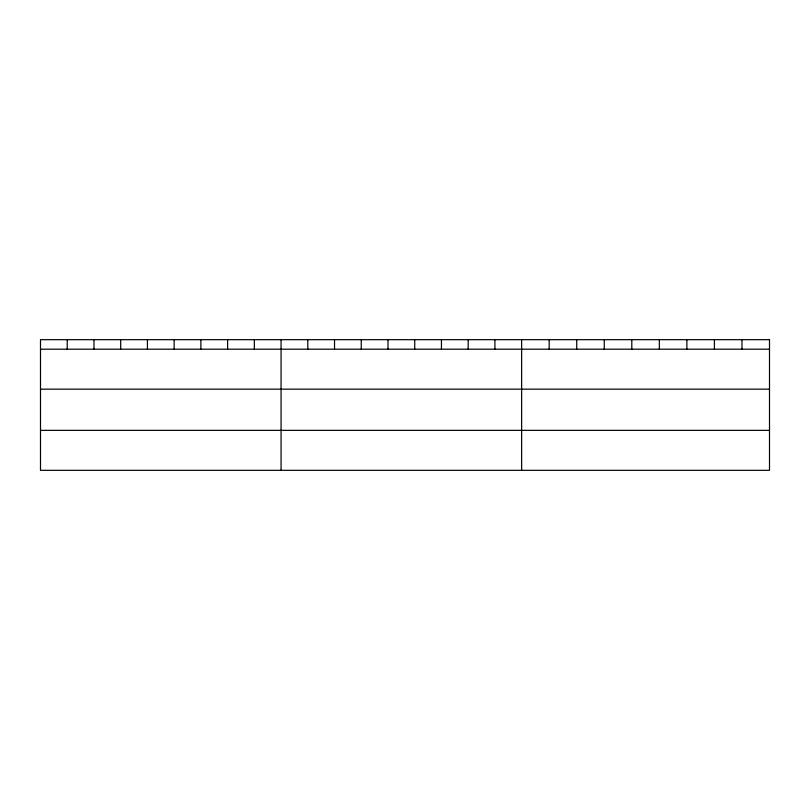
<?xml version="1.0" encoding="UTF-8"?>
<svg xmlns="http://www.w3.org/2000/svg" width="810" height="810" viewBox="0 0 810 810"><rect width="100%" height="100%" fill="white"/><g stroke="black" fill="none" stroke-linecap="round" stroke-linejoin="round"><path stroke-width="1.21" d="M40.5 349.191L769.5 349.191M40.5 389.164L769.5 389.164M40.5 430.353L769.5 430.353M741.96 339.673L741.96 349.191M714.42 339.673L714.42 349.191M686.88 339.673L686.88 349.191M659.34 339.673L659.34 349.191M631.8 339.673L631.8 349.191M604.26 339.673L604.26 349.191M576.72 339.673L576.72 349.191M549.18 339.673L549.18 349.191M521.64 339.673L521.64 470.326M494.91 339.673L494.91 349.191M468.18 339.673L468.18 349.191M441.45 339.673L441.45 349.191M414.72 339.673L414.72 349.191M387.99 339.673L387.99 349.191M361.26 339.673L361.26 349.191M334.53 339.673L334.53 349.191M307.8 339.673L307.8 349.191M281.07 339.673L281.07 470.326M254.34 339.673L254.34 349.191M227.61 339.673L227.61 349.191M200.88 339.673L200.88 349.191M174.15 339.673L174.15 349.191M147.42 339.673L147.42 349.191M120.69 339.673L120.69 349.191M93.96 339.673L93.96 349.191M67.23 339.673L67.23 349.191M769.5 339.673L40.5 339.673L40.5 470.326L769.5 470.326L769.5 339.673"/></g></svg>
